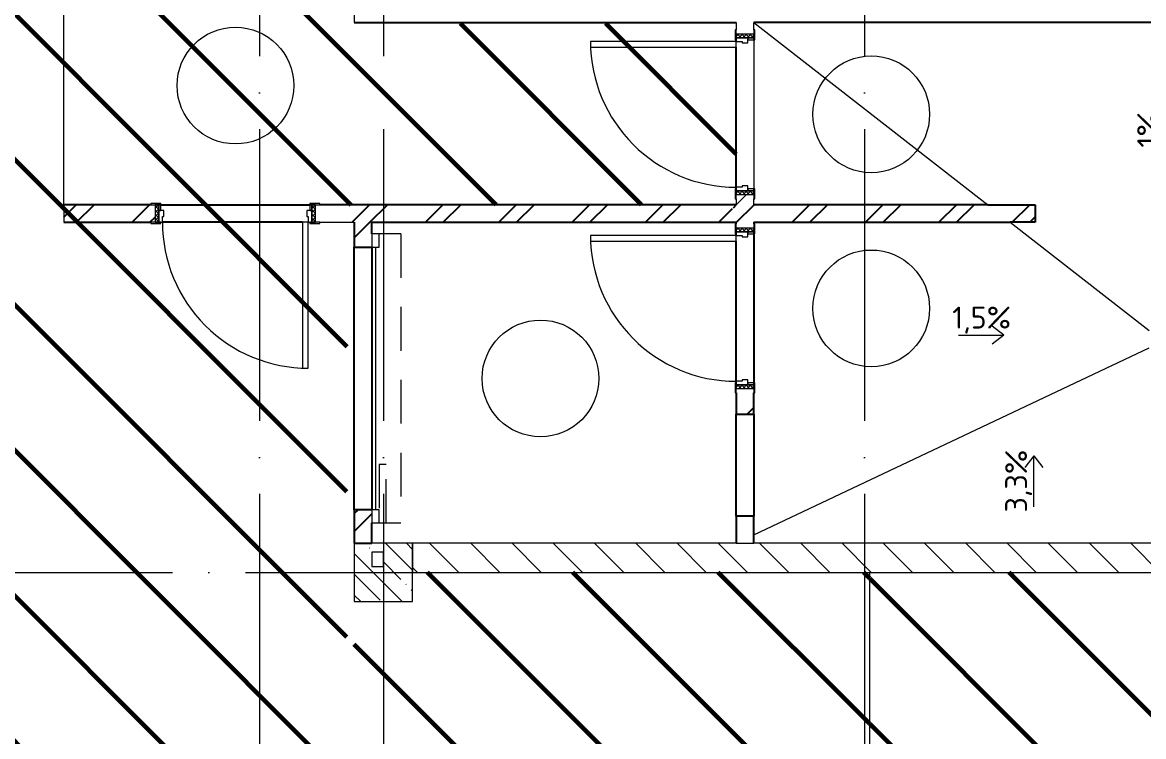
# Model space of a CAD drawing. Header units: millimetres. Extents: x -68946 to 288321, y -402657 to 324925.
# Drawn here: x 103213 to 110900, y 44400 to 49295 of the extents above; entities that cross this region are included whole.
import ezdxf

# ---------------------------------------------------------------- set-up
doc = ezdxf.new("R2010")
doc.units = ezdxf.units.MM
doc.linetypes.add('ADSK_Линия сетки', pattern=[2500, 2000, -250, 0, -250])
doc.linetypes.add('ADSK_Невидимые', pattern=[500, 300, -200])
for name, color, linetype, lineweight in [('3.4) ПТ-2.16    4 вып', 114, 'Continuous', 60), ('A-DETL-____-OTLN', 250, 'Continuous', 5), ('A-DOOR-____-HDLN', 31, 'ADSK_Невидимые', 5), ('A-DOOR-____-IDEN', 31, 'Continuous', 9), ('A-DOOR-____-MCUT', 250, 'Continuous', 5), ('A-DOOR-____-OTLN', 250, 'Continuous', 5), ('A-DOOR-FRAM-MCUT', 31, 'Continuous', 5), ('A-DOOR-FRAM-OTLN', 31, 'Continuous', 5), ('A-FLOR-____-OTLN', 192, 'Continuous', 9), ('A-WALL-____-MCUT', 250, 'Continuous', 13), ('A-WALL-____-PATT', 250, 'Continuous', 13), ('E-ELEC-EQPM-OTLN', 250, 'Continuous', 9), ('G-____-____-DIMS', 250, 'Continuous', 9), ('I-WALL-____-OTLN', 250, 'Continuous', 9), ('S-COLS-____-MCUT', 250, 'Continuous', 25), ('S-COLS-____-OTLN', 250, 'Continuous', 9), ('S-GRID-____-OTLN', 250, 'Continuous', 9)]:
    doc.layers.add(name, color=color, linetype=linetype, lineweight=lineweight)
doc.styles.add('ISOCPEUR_3', font='isocpeur.ttf', dxfattribs={"height": 250})
pattern_1 = [(45, (12287.9, -0.0006), (-251.4472, 251.4472), []), (45, (12287.9, 381), (-251.4472, 251.4472), [])]
pattern_2 = [(135, (1751.41, 124.685), (-14.14214, -14.14214), []), (225, (1751.41, 124.685), (14.14214, -14.14214), [])]
pattern_3 = [(45, (-371.384, 124.685), (-14.1421, 14.1421), []), (135, (-371.384, 124.685), (-14.1421, -14.1421), [])]

# ---------------------------------------------------------------- blocks, each defined once
blk = doc.blocks.new('Дверь_СКБ_1Ст_Внутренняя - Д-21л_1100x2100h_Пищеблок_Производственная часть-V8-АР1_Маркировочный план 1 этажа С2и3')
at = {"layer": 'A-DOOR-____-OTLN'}
h = blk.add_hatch(dxfattribs=at)
h.set_pattern_fill('FP_12', color=256, style=0, pattern_type=2)
h.set_pattern_definition(pattern_2)
h.paths.add_polyline_path([(537.5, -60), (562.5, -60), (562.5, 60), (537.5, 60)])
at = {"layer": 'A-DOOR-FRAM-OTLN'}
h = blk.add_hatch(dxfattribs=at)
h.set_pattern_fill('FP_13', color=256, style=0, pattern_type=2)
h.set_pattern_definition(pattern_3)
h.paths.add_polyline_path([(-537.5, -60), (-512.5, -60), (-512.5, 60), (-537.5, 60)])
at = {"layer": 'A-DOOR-____-MCUT'}
for p, q in [((512.5, 1060), (472.5, 1060)), ((472.5, 1060), (472.5, 60)), ((512.5, 60), (512.5, 1060)), ((472.5, 60), (512.5, 60))]:
    blk.add_line(p, q, dxfattribs=at)
at = {"layer": 'A-DOOR-____-OTLN'}
blk.add_arc((512.5, 60), 1000, 90, 180, dxfattribs=at)
at = {"layer": 'A-DOOR-FRAM-MCUT'}
for p, q in [((-497.5, 68), (-567.5, 68)), ((-567.5, 68), (-567.5, 60)), ((-567.5, 60), (-497.5, 60)), ((-512.5, 60), (-537.5, 60)), ((-537.5, 60), (-537.5, -60)), ((-487.5, 60), (-512.5, 60)), ((-512.5, 60), (-512.5, -20)), ((-512.5, -60), (-512.5, 60)), ((-497.5, 60), (-512.5, 60)), ((-512.5, 60), (-512.5, 59)), ((-512.5, 59), (-497.5, 59)), ((-497.5, 60), (-497.5, 68)), ((-497.5, 59), (-497.5, 60)), ((-487.5, 20), (-487.5, 60)), ((-477.5, 20), (-487.5, 20)), ((-477.5, -20), (-477.5, 20)), ((512.5, 20), (502.5, 20)), ((502.5, 20), (502.5, -20)), ((512.5, 60), (512.5, 20)), ((537.5, 60), (512.5, 60)), ((592.5, 68), (522.5, 68)), ((522.5, 68), (522.5, 60)), ((537.5, 60), (522.5, 60)), ((522.5, 60), (522.5, 59)), ((522.5, 60), (592.5, 60)), ((522.5, 59), (537.5, 59)), ((537.5, -20), (537.5, 60)), ((562.5, 60), (537.5, 60)), ((537.5, 60), (537.5, -60)), ((537.5, 59), (537.5, 60)), ((562.5, -60), (562.5, 60)), ((592.5, 60), (592.5, 68)), ((-497.5, -60), (-567.5, -60)), ((-567.5, -60), (-567.5, -68)), ((-567.5, -68), (-497.5, -68)), ((-537.5, -60), (-512.5, -60)), ((-512.5, -20), (-477.5, -20)), ((-497.5, -20), (-512.5, -20)), ((-512.5, -20), (-512.5, -60)), ((-512.5, -60), (-497.5, -60)), ((-497.5, -60), (-497.5, -20)), ((-497.5, -68), (-497.5, -60)), ((502.5, -20), (537.5, -20)), ((537.5, -20), (522.5, -20)), ((522.5, -20), (522.5, -60)), ((522.5, -60), (537.5, -60)), ((592.5, -60), (522.5, -60)), ((522.5, -60), (522.5, -68)), ((522.5, -68), (592.5, -68)), ((537.5, -60), (537.5, -20)), ((537.5, -60), (562.5, -60)), ((592.5, -68), (592.5, -60))]:
    blk.add_line(p, q, dxfattribs=at)
blk = doc.blocks.new('DM_Штора_Противодымная_Doormaster_E-60 - ш_1800 х в_2500-39408141-АР1_Маркировочный план 1 этажа С2и3')
at = {"layer": 'A-DOOR-____-HDLN'}
for p, q in [((-865, 260), (1115, 260)), ((-865, 260), (-865, 60)), ((1115, 60), (1115, 260)), ((715, 160), (715, 110)), ((1115, 160), (715, 160)), ((1115, 110), (1115, 160)), ((715, 110), (1115, 110)), ((-865, 60), (1115, 60))]:
    blk.add_line(p, q, dxfattribs=at)
at = {"layer": 'A-DOOR-____-MCUT', "lineweight": 5}
for p, q in [((-775, 110), (-865, 110)), ((-865, 110), (-865, 60)), ((-775, 60), (-775, 110)), ((-775, 85), (1025, 85)), ((1025, 110), (1025, 60)), ((1115, 110), (1025, 110)), ((1115, 60), (1115, 110)), ((-865, 60), (-775, 60)), ((1025, 60), (1115, 60))]:
    blk.add_line(p, q, dxfattribs=at)
at = {"layer": 'E-ELEC-EQPM-OTLN', "lineweight": 5}
for p, q in [((1415, 140), (1315, 140)), ((1315, 140), (1315, 60)), ((1415, 60), (1415, 140)), ((1315, 60), (1415, 60))]:
    blk.add_line(p, q, dxfattribs=at)
blk = doc.blocks.new('Дверь_СКБ_1Ст_Внутренняя - Д-28п_1100x2100h_Зона персонала пищеблока-41919013-АР1_Маркировочный план 1 этажа С2и3')
at = {"layer": 'A-DOOR-____-OTLN'}
h = blk.add_hatch(dxfattribs=at)
h.set_pattern_fill('FP_12', color=256, style=0, pattern_type=2)
h.set_pattern_definition(pattern_2)
h.paths.add_polyline_path([(537.5, 60), (537.5, -60), (562.5, -60), (562.5, 60)])
at = {"layer": 'A-DOOR-FRAM-OTLN'}
h = blk.add_hatch(dxfattribs=at)
h.set_pattern_fill('FP_13', color=256, style=0, pattern_type=2)
h.set_pattern_definition(pattern_3)
h.paths.add_polyline_path([(-537.5, 60), (-537.5, -60), (-512.5, -60), (-512.5, 60)])
at = {"layer": 'A-DOOR-____-MCUT'}
for p, q in [((-487.5, 1060), (-487.5, 60)), ((-447.5, 1060), (-487.5, 1060)), ((-447.5, 60), (-447.5, 1060)), ((-487.5, 60), (-447.5, 60))]:
    blk.add_line(p, q, dxfattribs=at)
at = {"layer": 'A-DOOR-____-OTLN'}
blk.add_arc((-487.5, 60), 1000, 360, 90, dxfattribs=at)
at = {"layer": 'A-DOOR-FRAM-MCUT'}
for p, q in [((-497.5, 68), (-567.5, 68)), ((-567.5, 68), (-567.5, 60)), ((-567.5, 60), (-497.5, 60)), ((-512.5, 60), (-537.5, 60)), ((-537.5, 60), (-537.5, -60)), ((-487.5, 60), (-512.5, 60)), ((-512.5, 60), (-512.5, -20)), ((-512.5, -60), (-512.5, 60)), ((-497.5, 60), (-512.5, 60)), ((-512.5, 60), (-512.5, 59)), ((-512.5, 59), (-497.5, 59)), ((-497.5, 60), (-497.5, 68)), ((-497.5, 59), (-497.5, 60)), ((-487.5, 20), (-487.5, 60)), ((-477.5, 20), (-487.5, 20)), ((-477.5, -20), (-477.5, 20)), ((512.5, 20), (502.5, 20)), ((502.5, 20), (502.5, -20)), ((512.5, 60), (512.5, 20)), ((537.5, 60), (512.5, 60)), ((592.5, 68), (522.5, 68)), ((522.5, 68), (522.5, 60)), ((537.5, 60), (522.5, 60)), ((522.5, 60), (522.5, 59)), ((522.5, 60), (592.5, 60)), ((522.5, 59), (537.5, 59)), ((537.5, -20), (537.5, 60)), ((562.5, 60), (537.5, 60)), ((537.5, 60), (537.5, -60)), ((537.5, 59), (537.5, 60)), ((562.5, -60), (562.5, 60)), ((592.5, 60), (592.5, 68)), ((-497.5, -60), (-567.5, -60)), ((-567.5, -60), (-567.5, -68)), ((-567.5, -68), (-497.5, -68)), ((-537.5, -60), (-512.5, -60)), ((-512.5, -20), (-477.5, -20)), ((-497.5, -20), (-512.5, -20)), ((-512.5, -20), (-512.5, -60)), ((-512.5, -60), (-497.5, -60)), ((-497.5, -60), (-497.5, -20)), ((-497.5, -68), (-497.5, -60)), ((502.5, -20), (537.5, -20)), ((537.5, -20), (522.5, -20)), ((522.5, -20), (522.5, -60)), ((522.5, -60), (537.5, -60)), ((592.5, -60), (522.5, -60)), ((522.5, -60), (522.5, -68)), ((522.5, -68), (592.5, -68)), ((537.5, -60), (537.5, -20)), ((537.5, -60), (562.5, -60)), ((592.5, -68), (592.5, -60))]:
    blk.add_line(p, q, dxfattribs=at)
blk = doc.blocks.new('ADSK_Марка_Дверь - Типоразмер_ADSK_Марка-30565456-АР1_Маркировочный план 1 этажа С2и3')
at = {"layer": 'A-DOOR-____-IDEN'}
blk.add_circle((0, 0), 4, dxfattribs=at)

msp = doc.modelspace()

# ---------------------------------------------------------------- hatches: boundary and pattern name
h = msp.add_hatch()
h.set_pattern_fill('FP_4', color=256, style=0, pattern_type=2)
h.set_pattern_definition([(45, (12287.9, -7e-12), (-251.4472, 251.4472), []), (45, (12287.9, 381), (-251.4472, 251.4472), [])])
h.paths.add_polyline_path([(110157.9138, 47925), (110157.9138, 48045), (108087.9138, 48045), (108087.9138, 47925), (108969.5265, 47925)])
h.paths.add_polyline_path([(105222.9138, 47925), (108081.9138, 47925), (108081.9138, 48045), (105222.9138, 48045)])
h.paths.add_polyline_path([(104122.9138, 47925), (104122.9138, 48045), (103497.9138, 48045), (103497.9138, 47925), (104092.9138, 47925)])
h = msp.add_hatch()
h.set_pattern_fill('FP_4', color=256, style=0, pattern_type=2)
h.set_pattern_definition(pattern_1)
h.paths.add_polyline_path([(105607.8919, 45725), (105607.8919, 45954.9994), (105487.8919, 45954.9994), (105487.8919, 45725)])
h.paths.add_polyline_path([(105487.8919, 47754.9994), (105607.8919, 47754.9994), (105607.8919, 47924.9994), (105487.8919, 47924.9994), (105487.8919, 47844.9994)])
h = msp.add_hatch()
h.set_pattern_fill('FP_4', color=256, style=0, pattern_type=2)
h.set_pattern_definition(pattern_1)
h.paths.add_polyline_path([(108107.9138, 45725), (108227.9138, 45725), (108227.9138, 45909.7476), (108107.9138, 45909.7476), (108107.9138, 45732.8432)])
h.paths.add_polyline_path([(108107.9138, 46609.7476), (108227.9138, 46609.7476), (108227.9138, 46784.9994), (108107.9138, 46784.9994), (108107.9138, 46754.9994)])
h.paths.add_polyline_path([(108107.9138, 47884.9994), (108227.9138, 47884.9994), (108227.9138, 47924.9994), (108107.9138, 47924.9994), (108107.9138, 47914.9994)])
at = {"layer": '3.4) ПТ-2.16    4 вып'}
h = msp.add_hatch(dxfattribs=at)
h.set_pattern_fill('ANSI31', color=256, scale=222, angle=90)
h.paths.add_polyline_path([(105437.8919, 58775), (100137.8919, 58775), (100137.8919, 58275), (99637.8919, 58275), (99637.8919, 58775), (94337.8919, 58775), (94337.8919, 58275), (94037.9138, 58275), (94037.9138, 57375), (91337.8919, 57375), (91337.8919, 56475), (90087.8919, 56475), (90087.8919, 40174.9994), (105437.8919, 40174.9994), (105437.8919, 48044.9994), (108107.9138, 48044.9994), (108107.9138, 49287.2007), (105437.8919, 49287.2007)])
h.paths.add_polyline_path([(97637.8919, 51874.9994), (98037.8919, 51874.9994), (98037.8919, 51474.9994), (97637.8919, 51474.9994)], flags=16)
h.paths.add_polyline_path([(97637.8919, 45724.9994), (98037.8919, 45724.9994), (98037.8919, 45324.9994), (97637.8919, 45324.9994)], flags=16)
h = msp.add_hatch(dxfattribs=at)
h.set_pattern_fill('ANSI31', color=256, scale=222, angle=90)
h.paths.add_polyline_path([(109022.9142, 45524.9994), (105487.8919, 45524.9994), (105487.8919, 40995.023), (109022.9142, 40995.023)])
h = msp.add_hatch(dxfattribs=at)
h.set_pattern_fill('ANSI31', color=256, scale=222, angle=90)
h.paths.add_polyline_path([(112797.9005, 42467), (113097.9005, 42467), (113097.9005, 43325.1926), (111353.9551, 43325.1926), (111353.9551, 40475), (111737.8919, 40475), (111737.8919, 39995.9552), (112797.9005, 39995.9552)])
h.paths.add_polyline_path([(124152.9138, 45524.9994), (109022.9142, 45524.9994), (109022.9142, 43325.1926), (115222.9005, 43325.1926), (115222.9005, 40475.023), (120202.9138, 40475.023), (120202.9138, 43325.1926), (124152.9138, 43325.1926)])
at = {"layer": 'A-WALL-____-PATT', "lineweight": 15, "true_color": 0x000000}
h = msp.add_hatch(dxfattribs=at)
h.set_pattern_fill('FP_4', color=18, style=0, pattern_type=2)
h.set_pattern_definition(pattern_1)
h.paths.add_polyline_path([(108107.9138, 48044.9994), (108227.9138, 48044.9994), (108227.9138, 48115.2143), (108107.9138, 48115.2143), (108107.9138, 48052.4606)])
h.paths.add_polyline_path([(108107.9138, 49215.2143), (108227.9138, 49215.2143), (108227.9138, 49294.9994), (108107.9138, 49294.9994), (108107.9138, 49245.2143)])
h = msp.add_hatch(dxfattribs=at)
h.set_pattern_fill('FP_2', color=18, style=0, pattern_type=2)
h.set_pattern_definition([(135, (12287.91, -0.0006), (-141.42136, -141.42136), [])])
h.paths.add_polyline_path([(110151.4961, 45525), (111287.8919, 45525), (111287.8919, 45725), (105887.8919, 45725), (105887.8919, 45525), (110026.3399, 45525)])
h.paths.add_polyline_path([(113537.9138, 45525), (113537.9138, 45725), (111687.8919, 45725), (111687.8919, 45525), (113227.8919, 45525)])
at = {"layer": 'S-COLS-____-OTLN', "lineweight": 5, "true_color": 0x000000}
h = msp.add_hatch(dxfattribs=at)
h.set_pattern_fill('FP_1', color=18, style=0, pattern_type=2)
h.set_pattern_definition([(135, (12287.91, -0.0006), (-142.5612, -142.5612), []), (135, (12430.48, -0.0006), (-142.5612, -142.5612), [252.016, -50.403, 3.353, -47.05])])
h.paths.add_polyline_path([(105487.8919, 45324.9994), (105887.8919, 45324.9994), (105887.8919, 45724.9994), (105487.8919, 45724.9994), (105487.8919, 45564.9994)])
h.paths.add_polyline_path([(105607.8919, 45564.9994), (105607.8919, 45664.9994), (105687.8919, 45664.9994), (105687.8919, 45564.9994)])

# ---------------------------------------------------------------- linework, layer by layer
for p, q in [((105487.8919, 49294.9994), (108107.9138, 49294.9994)), ((113227.8919, 49294.9994), (108227.9138, 49294.9994)), ((108107.9138, 48165.2143), (108107.9138, 49125.2143)), ((104092.9138, 48044.9994), (103497.9138, 48044.9994)), ((104162.9138, 48044.9994), (105182.9138, 48044.9994)), ((108107.9138, 48044.9994), (105252.9138, 48044.9994)), ((109832.6587, 48044.9994), (108227.9138, 48044.9994)), ((109832.6587, 48044.9994), (110157.9138, 48044.9994)), ((110157.9138, 48044.9994), (110157.9138, 47924.9994)), ((103497.9138, 47924.9994), (104092.9138, 47924.9994)), ((105132.9138, 47924.9994), (104172.9138, 47924.9994)), ((105487.8919, 47924.9994), (105487.8919, 47754.9994)), ((105607.8919, 47844.9994), (105607.8919, 47924.9994)), ((105607.8919, 47924.9994), (108107.9138, 47924.9994)), ((108227.9138, 47924.9994), (109986.7142, 47924.9994)), ((110157.9138, 47924.9994), (109986.7142, 47924.9994)), ((108227.9138, 47844.9994), (108227.9138, 46824.9994)), ((105487.8919, 47754.9994), (105607.8919, 47754.9994)), ((105487.8919, 45954.9994), (105487.8919, 47754.9994)), ((105607.8919, 47754.9994), (105607.8919, 45954.9994)), ((108107.9138, 46834.9994), (108107.9138, 47794.9994)), ((108107.9138, 46834.9994), (108107.9138, 47794.9994)), ((108107.9138, 46754.9994), (108107.9138, 46609.7476)), ((108227.9138, 46609.7476), (108227.9138, 46754.9994)), ((108107.9138, 46609.7476), (108227.9138, 46609.7476)), ((108107.9138, 45909.7476), (108107.9138, 46609.7476)), ((108107.9138, 45909.7476), (108107.9138, 46609.7476)), ((108227.9138, 46609.7476), (108227.9138, 45909.7476)), ((105607.8919, 45954.9994), (105487.8919, 45954.9994)), ((105487.8919, 45954.9994), (105487.8919, 45725)), ((108107.9138, 45909.7476), (108107.9138, 45725)), ((108227.9138, 45909.7476), (108107.9138, 45909.7476)), ((108227.9138, 45725), (108227.9138, 45909.7476)), ((105607.8919, 45725), (105607.8919, 45864.9994)), ((105487.8919, 45725), (105607.8919, 45725))]:
    msp.add_line(p, q)
at = {"layer": 'A-DETL-____-OTLN', "color": 18, "true_color": 0x000000}
for p, q in [((108227.9138, 49294.9994), (109832.6587, 48044.9994)), ((109986.7142, 47924.9994), (110937.9814, 47184.0193))]:
    msp.add_line(p, q, dxfattribs=at)
at = {"layer": 'A-FLOR-____-OTLN', "color": 18, "lineweight": 5, "true_color": 0x000000}
for p, q in [((103497.9138, 48044.9994), (103497.9138, 54779.9994)), ((108107.9138, 48165.2143), (108107.9138, 49125.2143)), ((109022.9142, 43455), (109022.9142, 45525))]:
    msp.add_line(p, q, dxfattribs=at)
at = {"layer": 'A-FLOR-____-OTLN', "color": 18, "true_color": 0x000000}
msp.add_line((108227.9138, 45781.7548), (110937.9814, 47063.5003), dxfattribs=at)
at = {"layer": 'A-WALL-____-MCUT', "color": 18, "lineweight": 15, "true_color": 0x000000}
for p, q in [((105487.8919, 49414.9994), (105487.8919, 49294.9994)), ((108107.9138, 49294.9994), (108107.9138, 49245.2143)), ((108227.9138, 49245.2143), (108227.9138, 49294.9994)), ((108107.9138, 48085.2143), (108107.9138, 48044.9994)), ((108227.9138, 48044.9994), (108227.9138, 48085.2143)), ((103497.9138, 48044.9994), (103497.9138, 47924.9994)), ((105252.9138, 47924.9994), (105487.8919, 47924.9994)), ((108107.9138, 47924.9994), (108107.9138, 47914.9994)), ((108227.9138, 47914.9994), (108227.9138, 47924.9994)), ((108107.9138, 45725), (105887.8919, 45725)), ((105887.8919, 45725), (105887.8919, 45525)), ((108107.9138, 45725), (108227.9138, 45725)), ((111287.8919, 45725), (108227.9138, 45725)), ((105887.8919, 45525), (111287.8919, 45525))]:
    msp.add_line(p, q, dxfattribs=at)
at = {"layer": 'G-____-____-DIMS', "color": 18, "true_color": 0x000000}
for p, q in [((109943.022, 47150.8514), (109863.022, 47212.2376)), ((109631.585, 47150.8514), (109943.022, 47150.8514)), ((109943.022, 47150.8514), (109863.022, 47089.4653)), ((110147.3167, 46324.9062), (110085.9306, 46244.9062)), ((110147.3167, 46324.9062), (110208.7029, 46244.9062)), ((110147.3167, 45974.5396), (110147.3167, 46324.9062))]:
    msp.add_line(p, q, dxfattribs=at)
at = {"layer": 'I-WALL-____-OTLN', "color": 18, "lineweight": 15, "true_color": 0x000000}
msp.add_line((108227.9138, 49175.2143), (108227.9138, 48155.2143), dxfattribs=at)
at = {"layer": 'S-COLS-____-MCUT', "color": 18, "lineweight": 5, "true_color": 0x000000}
for p, q in [((105887.8919, 45724.9994), (105487.8919, 45724.9994)), ((105487.8919, 45724.9994), (105487.8919, 45324.9994)), ((105887.8919, 45324.9994), (105887.8919, 45525)), ((105487.8919, 45324.9994), (105887.8919, 45324.9994))]:
    msp.add_line(p, q, dxfattribs=at)
at = {"layer": 'S-COLS-____-OTLN', "color": 18, "lineweight": 5, "true_color": 0x000000}
msp.add_line((105887.8919, 45525), (105887.8919, 45724.9994), dxfattribs=at)
at = {"layer": 'S-GRID-____-OTLN', "color": 18, "linetype": 'ADSK_Линия сетки', "true_color": 0x000000}
for p, q in [((104837.9138, 61063.6538), (104837.9138, -2919.5356)), ((105687.9138, 61063.6538), (105687.9138, -2919.5356)), ((108987.9138, 61063.6538), (108987.9138, -2919.5356)), ((77240.3519, 45525), (168626.8279, 45525))]:
    msp.add_line(p, q, dxfattribs=at)

# ---------------------------------------------------------------- block references
at = {"layer": 'A-DOOR-____-IDEN', "color": 18, "true_color": 0x000000, "xscale": 99.99999999999993, "yscale": 99.99999999999993, "zscale": 99.99999999999993}
for p in [(104673.3712, 48861.9333), (109033.2545, 48665.2143), (109033.2545, 47334.9994), (106764.8253, 46854.9994)]:
    msp.add_blockref('ADSK_Марка_Дверь - Типоразмер_ADSK_Марка-30565456-АР1_Маркировочный план 1 этажа С2и3', p, dxfattribs=at)
at = {"layer": 'A-DOOR-____-OTLN', "color": 18, "true_color": 0x000000}
for name, p, rotation in [('Дверь_СКБ_1Ст_Внутренняя - Д-21л_1100x2100h_Пищеблок_Производственная часть-V8-АР1_Маркировочный план 1 этажа С2и3', (108167.9138, 48652.7143), 90), ('Дверь_СКБ_1Ст_Внутренняя - Д-28п_1100x2100h_Зона персонала пищеблока-41919013-АР1_Маркировочный план 1 этажа С2и3', (104685.4138, 47984.9994), 180), ('Дверь_СКБ_1Ст_Внутренняя - Д-21л_1100x2100h_Пищеблок_Производственная часть-V8-АР1_Маркировочный план 1 этажа С2и3', (108167.9138, 47322.4994), 90), ('DM_Штора_Противодымная_Doormaster_E-60 - ш_1800 х в_2500-39408141-АР1_Маркировочный план 1 этажа С2и3', (105547.8919, 46979.9994), 269.9999999999999)]:
    msp.add_blockref(name, p, dxfattribs=dict(at, rotation=rotation))

# ---------------------------------------------------------------- texts
at = {"layer": 'G-____-____-DIMS', "color": 18, "true_color": 0x000000, "char_height": 150, "attachment_point": 1, "rotation": 90, "line_spacing_factor": 1.149209, "style": 'ISOCPEUR_3'}
for s, insert, width in [('1%', (110856.4621, 48436.8789), 288.635232), ('3,3%', (109951.3484, 45936.085), 512.730909)]:
    msp.add_mtext(s, dxfattribs=dict(at, insert=insert, width=width))
at = {"layer": 'G-____-____-DIMS', "color": 18, "true_color": 0x000000, "insert": (109588.6053, 47346.8198), "char_height": 150, "width": 476.8756, "attachment_point": 1, "line_spacing_factor": 1.149209, "style": 'ISOCPEUR_3'}
msp.add_mtext('1,5%', dxfattribs=at)

doc.saveas('drawing.dxf')
